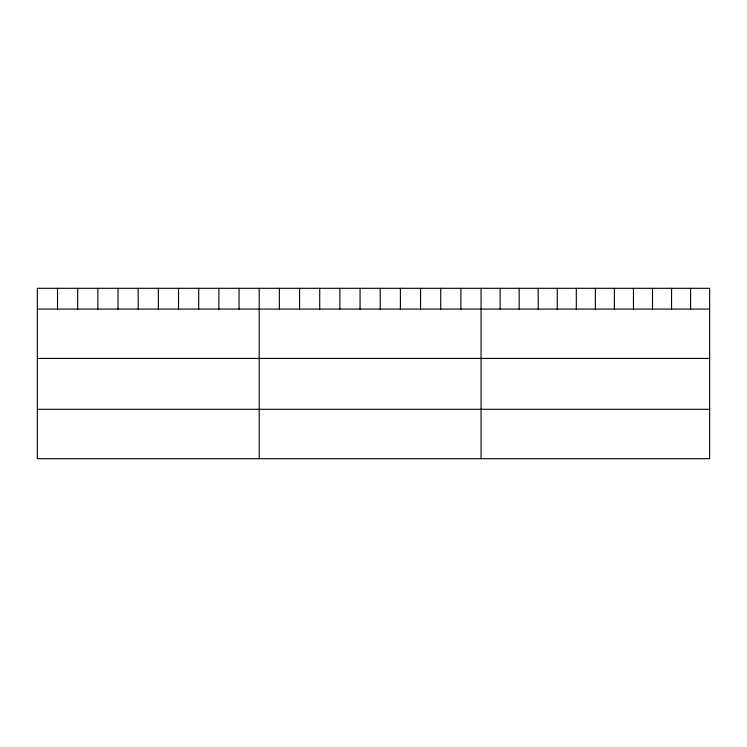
<?xml version="1.0" encoding="UTF-8"?>
<svg xmlns="http://www.w3.org/2000/svg" width="747" height="747" viewBox="0 0 747 747"><rect width="100%" height="100%" fill="white"/><g stroke="black" fill="none" stroke-linecap="round" stroke-linejoin="round"><path stroke-width="1.12" d="M709.65 358.448L709.65 288.314L37.35 288.314L37.35 458.686L709.65 458.686L709.65 358.448L37.35 358.448M37.35 309.081L709.65 309.081M37.35 409.309L709.65 409.309M690.601 288.314L690.601 309.081M671.553 288.314L671.553 309.081M652.504 288.314L652.504 309.081M633.456 288.314L633.456 309.081M614.408 288.314L614.408 309.081M595.359 288.314L595.359 309.081M576.311 288.314L576.311 309.081M557.262 288.314L557.262 309.081M538.213 288.314L538.213 309.081M519.165 288.314L519.165 309.081M500.117 288.314L500.117 309.081M481.068 288.314L481.068 458.686M460.899 288.314L460.899 309.081M440.73 288.314L440.73 309.081M420.561 288.314L420.561 309.081M400.392 288.314L400.392 309.081M380.223 288.314L380.223 309.081M360.054 288.314L360.054 309.081M339.885 288.314L339.885 309.081M319.716 288.314L319.716 309.081M299.547 288.314L299.547 309.081M279.378 288.314L279.378 309.081M259.209 288.314L259.209 458.686M239.04 288.314L239.04 309.081M218.871 288.314L218.871 309.081M198.702 288.314L198.702 309.081M178.533 288.314L178.533 309.081M158.364 288.314L158.364 309.081M138.195 288.314L138.195 309.081M118.026 288.314L118.026 309.081M97.857 288.314L97.857 309.081M77.688 288.314L77.688 309.081M57.519 288.314L57.519 309.081"/></g></svg>
